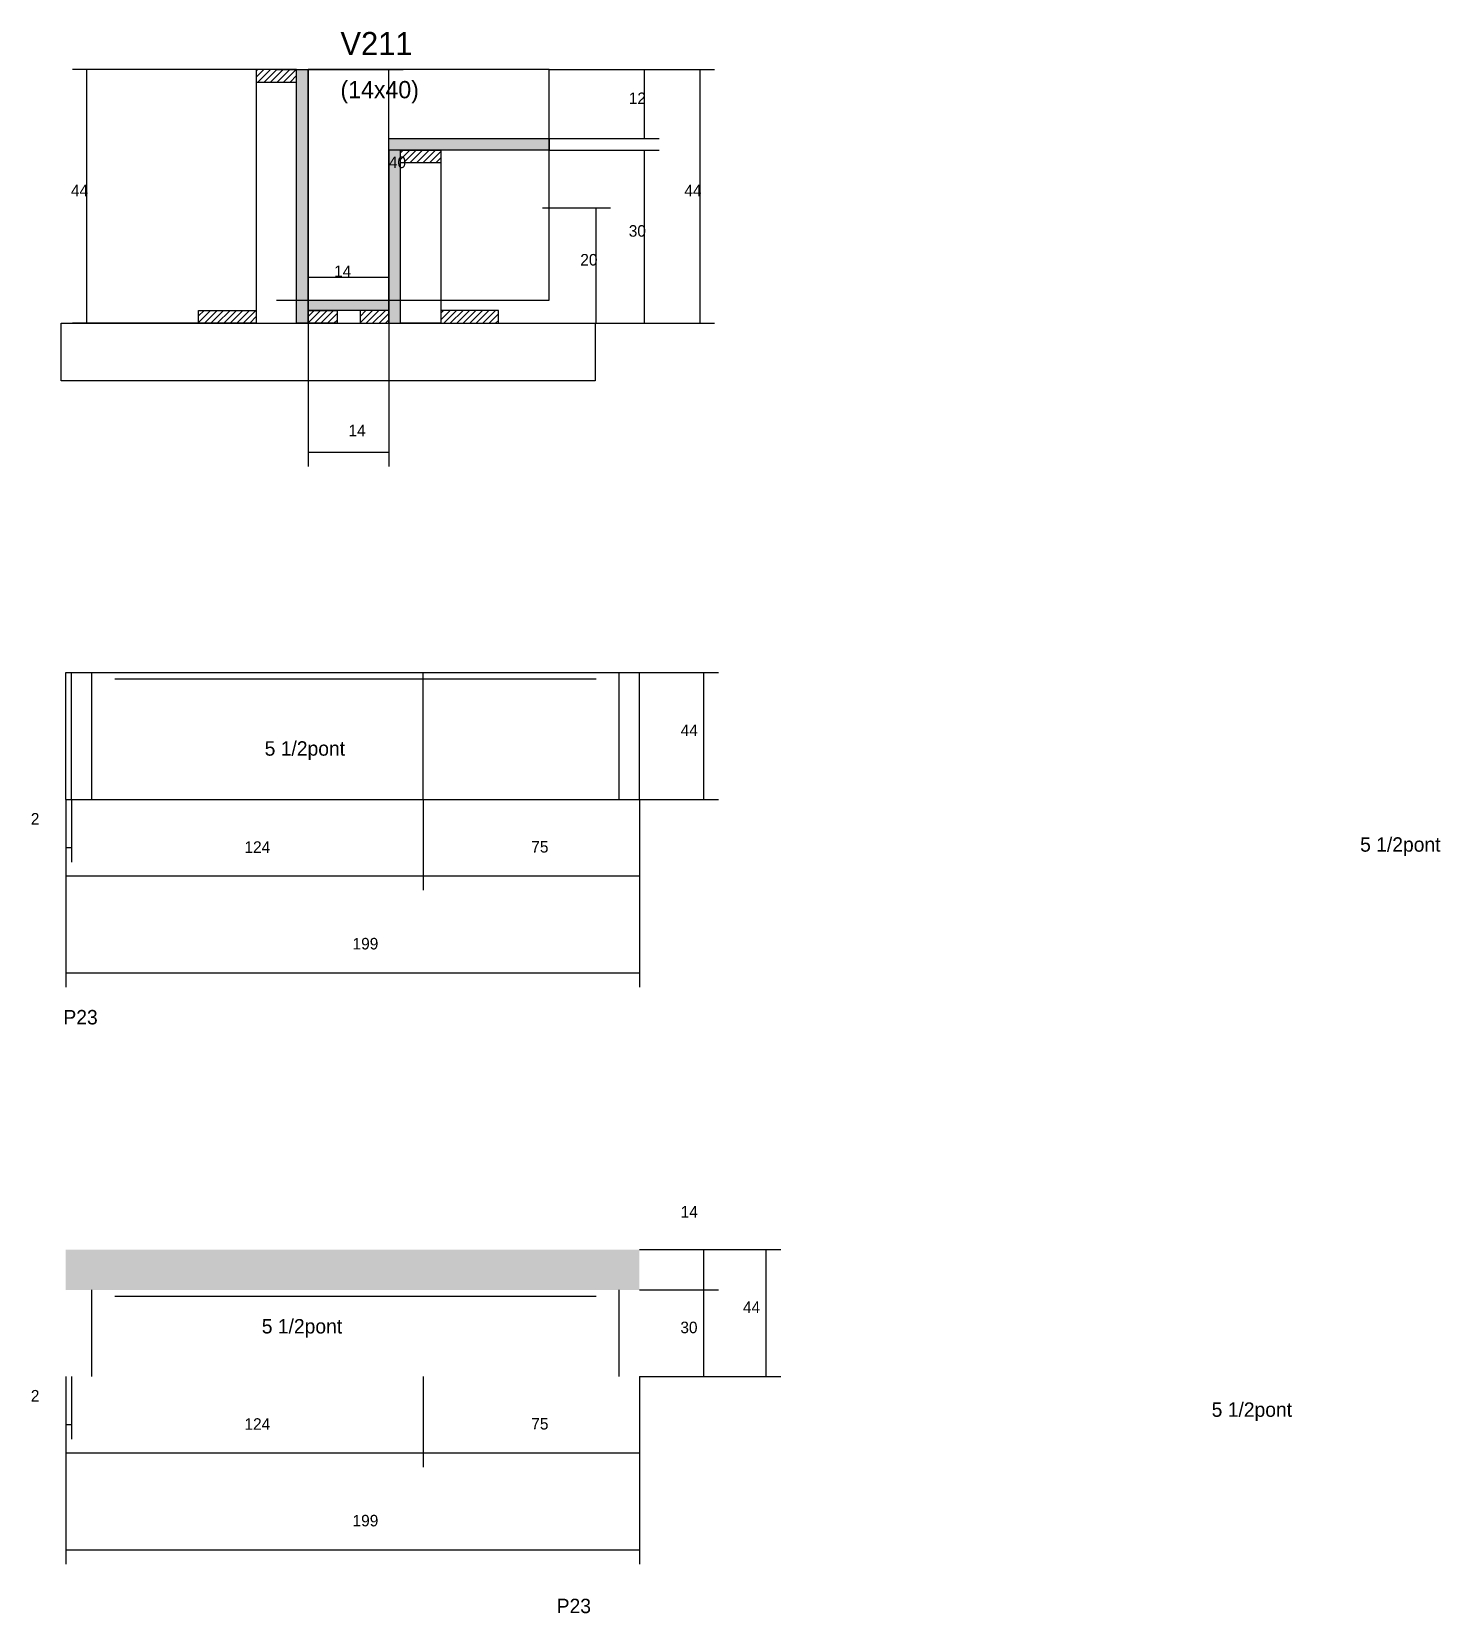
# Model space of a CAD drawing. Header units: metres. Extents: x 2873 to 3362, y 7463 to 8012.
import ezdxf

# ---------------------------------------------------------------- set-up
doc = ezdxf.new("R2010")
doc.units = ezdxf.units.M
for name, color, linetype in [('CONCRETO', 251, 'Continuous'), ('COTA', 4, 'Continuous'), ('Cota Seção (2x)', 4, 'Continuous'), ('Hachura', 253, 'Continuous'), ('Madeira', 126, 'Continuous'), ('NOMENCLATURA', 7, 'Continuous'), ('Painéis', 200, 'Continuous'), ('SARR_2.2x7', 40, 'Continuous'), ('Texto Seção', 7, 'Continuous')]:
    doc.layers.add(name, color=color, linetype=linetype)

msp = doc.modelspace()

# ---------------------------------------------------------------- hatches: boundary and pattern name
at = {"layer": 'COTA'}
h = msp.add_hatch(dxfattribs=at)
h.set_pattern_fill('AR-CONC', scale=0.03)
h.paths.add_polyline_path([(3084.2, 7575.3), (3084.2, 7589.3), (3084.2, 7589.3), (2885.2, 7589.3), (2885.2, 7589.3), (2885.2, 7575.3), (2885.2, 7575.3), (3084.2, 7575.3)])
at = {"layer": 'Hachura'}
h = msp.add_hatch(dxfattribs=at)
h.set_pattern_fill('ANSI31', scale=0.5)
h.paths.add_polyline_path([(2965.3, 7994.2), (2965.3, 7998.6), (2965.3, 7998.6), (2951.3, 7998.6), (2951.3, 7998.6), (2951.3, 7994.2), (2951.3, 7994.2), (2965.3, 7994.2)])
h = msp.add_hatch(color=8, dxfattribs=at)
h.dxf.hatch_style = 1
h.paths.add_polyline_path([(2965.3, 7998.6), (2969.3, 7998.6), (2969.3, 7998.6), (2969.3, 7910.6), (2969.3, 7910.6), (2965.3, 7910.6), (2965.3, 7910.6), (2965.3, 7998.6)])
h = msp.add_hatch(color=8, dxfattribs=at)
h.dxf.hatch_style = 1
h.paths.add_polyline_path([(3001.3, 7974.6), (2997.3, 7974.6), (2997.3, 7974.6), (2997.3, 7910.6), (2997.3, 7910.6), (3001.3, 7910.6), (3001.3, 7910.6), (3001.3, 7974.6)])
h = msp.add_hatch(color=8, dxfattribs=at)
h.dxf.hatch_style = 1
h.paths.add_polyline_path([(2997.3, 7970.6), (2997.3, 7974.6), (2997.3, 7974.6), (3052.9, 7974.6), (3052.9, 7974.6), (3052.9, 7970.6), (3052.9, 7970.6), (2997.3, 7970.6)])
h = msp.add_hatch(dxfattribs=at)
h.set_pattern_fill('ANSI31', scale=0.5)
h.paths.add_polyline_path([(3001.3, 7966.2), (3001.3, 7970.6), (3001.3, 7970.6), (3015.3, 7970.6), (3015.3, 7970.6), (3015.3, 7966.2), (3015.3, 7966.2), (3001.3, 7966.2)])
h = msp.add_hatch(color=8, dxfattribs=at)
h.dxf.hatch_style = 1
h.paths.add_polyline_path([(2969.3, 7915), (2969.3, 7918.6), (2969.3, 7918.6), (2997.3, 7918.6), (2997.3, 7918.6), (2997.3, 7915), (2997.3, 7915), (2969.3, 7915)])
h = msp.add_hatch(dxfattribs=at)
h.set_pattern_fill('ANSI31', scale=0.5)
h.paths.add_polyline_path([(2931.3, 7910.6), (2931.3, 7915), (2931.3, 7915), (2951.3, 7915), (2951.3, 7915), (2951.3, 7910.6), (2951.3, 7910.6), (2931.3, 7910.6)])
h = msp.add_hatch(dxfattribs=at)
h.set_pattern_fill('ANSI31', scale=0.5)
h.paths.add_polyline_path([(2969.3, 7910.6), (2969.3, 7915), (2969.3, 7915), (2979.3, 7915), (2979.3, 7915), (2979.3, 7910.6), (2979.3, 7910.6), (2969.3, 7910.6)])
h = msp.add_hatch(dxfattribs=at)
h.set_pattern_fill('ANSI31', scale=0.5)
h.paths.add_polyline_path([(2997.3, 7910.6), (2997.3, 7915), (2997.3, 7915), (2987.3, 7915), (2987.3, 7915), (2987.3, 7910.6), (2987.3, 7910.6), (2997.3, 7910.6)])
h = msp.add_hatch(dxfattribs=at)
h.set_pattern_fill('ANSI31', scale=0.5)
h.paths.add_polyline_path([(3035.3, 7910.6), (3035.3, 7915), (3035.3, 7915), (3015.3, 7915), (3015.3, 7915), (3015.3, 7910.6), (3015.3, 7910.6), (3035.3, 7910.6)])

# ---------------------------------------------------------------- linework, layer by layer
at = {"layer": 'CONCRETO'}
for points in [[(3052.9, 7974.6), (3052.9, 7998.6), (2969.3, 7998.6), (2969.3, 7970.6), (2969.3, 7970.6), (2969.3, 7918.6), (2997.3, 7918.6), (2997.3, 7974.6)], [(2969.3, 7918.6), (3052.9, 7918.6), (3052.9, 7998.6), (2969.3, 7998.6)]]:
    msp.add_lwpolyline(points, close=True, dxfattribs=at)
at = {"layer": 'COTA'}
for p, q in [((2951.3, 7998.6), (2887.5, 7998.6)), ((2892.5, 7910.6), (2892.5, 7998.6)), ((3052.9, 7998.6), (3110.3, 7998.6)), ((3052.9, 7998.6), (3091, 7998.6)), ((3086, 7974.6), (3086, 7998.6)), ((3105.3, 7910.6), (3105.3, 7998.6)), ((3052.9, 7974.6), (3091, 7974.6)), ((3052.9, 7970.6), (3091, 7970.6)), ((3086, 7910.6), (3086, 7970.6)), ((3050.6, 7950.6), (3074.2, 7950.6)), ((3069.2, 7910.6), (3069.2, 7950.6)), ((2935.7, 7910.6), (2887.5, 7910.6)), ((2969.3, 7910.6), (2969.3, 7860.9)), ((2997.3, 7910.6), (2997.3, 7860.9)), ((3030.9, 7910.6), (3110.3, 7910.6)), ((3030.9, 7910.6), (3091, 7910.6)), ((3050.6, 7910.6), (3074.2, 7910.6)), ((2969.3, 7865.9), (2997.3, 7865.9)), ((3084.2, 7789.4), (3111.6, 7789.4)), ((3106.6, 7745.4), (3106.6, 7789.4)), ((2885.2, 7745.4), (2885.2, 7713.9)), ((2885.2, 7745.4), (2885.2, 7680.3)), ((2885.2, 7745.4), (2885.2, 7723.7)), ((2887.2, 7745.4), (2887.2, 7723.7)), ((3009.2, 7745.4), (3009.2, 7713.9)), ((3009.2, 7745.4), (3009.2, 7713.9)), ((3084.2, 7745.4), (3084.2, 7713.9)), ((3084.2, 7745.4), (3084.2, 7680.3)), ((3084.2, 7745.4), (3111.6, 7745.4)), ((2885.2, 7728.7), (2887.2, 7728.7)), ((2885.2, 7718.9), (3009.2, 7718.9)), ((3009.2, 7718.9), (3084.2, 7718.9)), ((2885.2, 7685.3), (3084.2, 7685.3)), ((3084.2, 7589.3), (3111.6, 7589.3)), ((3084.2, 7589.3), (3133.2, 7589.3)), ((3106.6, 7575.3), (3106.6, 7589.3)), ((3128.2, 7545.3), (3128.2, 7589.3)), ((3084.2, 7575.3), (3111.6, 7575.3)), ((3084.2, 7575.3), (3111.6, 7575.3)), ((3106.6, 7545.3), (3106.6, 7575.3)), ((2885.2, 7545.3), (2885.2, 7513.8)), ((2885.2, 7545.3), (2885.2, 7480.2)), ((2885.2, 7545.3), (2885.2, 7523.6)), ((2887.2, 7545.3), (2887.2, 7523.6)), ((3009.2, 7545.3), (3009.2, 7513.8)), ((3009.2, 7545.3), (3009.2, 7513.8)), ((3084.2, 7545.3), (3084.2, 7513.8)), ((3084.2, 7545.3), (3084.2, 7480.2)), ((3084.2, 7545.3), (3111.6, 7545.3)), ((3084.2, 7545.3), (3133.2, 7545.3)), ((2885.2, 7528.6), (2887.2, 7528.6)), ((2885.2, 7518.8), (3009.2, 7518.8)), ((3009.2, 7518.8), (3084.2, 7518.8)), ((2885.2, 7485.2), (3084.2, 7485.2))]:
    msp.add_line(p, q, dxfattribs=at)
at = {"layer": 'Cota Seção (2x)'}
for p, q in [((2958.3, 7998.6), (3002.3, 7998.6)), ((2997.3, 7918.6), (2997.3, 7998.6)), ((2969.3, 7910.6), (2969.3, 7931.6)), ((2997.3, 7910.6), (2997.3, 7931.6)), ((2969.3, 7926.6), (2997.3, 7926.6)), ((2958.3, 7918.6), (3002.3, 7918.6))]:
    msp.add_line(p, q, dxfattribs=at)
at = {"layer": 'Madeira'}
for points in [[(2965.3, 7994.2), (2965.3, 7998.6), (2951.3, 7998.6), (2951.3, 7994.2)], [(2965.3, 7998.6), (2951.3, 7998.6), (2951.3, 7910.6), (2965.3, 7910.6)], [(3001.3, 7966.2), (3001.3, 7970.6), (3015.3, 7970.6), (3015.3, 7966.2)], [(3001.3, 7970.6), (3015.3, 7970.6), (3015.3, 7910.6), (3001.3, 7910.6)], [(2931.3, 7910.6), (2931.3, 7915), (2951.3, 7915), (2951.3, 7910.6)], [(2969.3, 7910.6), (2969.3, 7915), (2979.3, 7915), (2979.3, 7910.6)], [(2997.3, 7910.6), (2997.3, 7915), (2987.3, 7915), (2987.3, 7910.6)], [(3035.3, 7910.6), (3035.3, 7915), (3015.3, 7915), (3015.3, 7910.6)], [(3068.8, 7890.6), (2883.6, 7890.6), (2883.6, 7910.6), (3068.8, 7910.6)]]:
    msp.add_lwpolyline(points, close=True, dxfattribs=at)
at = {"layer": 'Painéis'}
for p, q in [((2969.3, 7910.6), (2969.3, 7998.6)), ((2997.3, 7974.6), (3052.9, 7974.6)), ((2997.3, 7970.6), (2997.3, 7974.6)), ((3052.9, 7970.6), (3052.9, 7974.6)), ((2997.3, 7910.6), (2997.3, 7970.6)), ((2969.3, 7918.6), (2997.3, 7918.6)), ((2969.3, 7915), (2969.3, 7918.6)), ((2997.3, 7915), (2997.3, 7918.6)), ((2885.2, 7789.4), (3084.2, 7789.4)), ((2885.2, 7745.4), (2885.2, 7789.4)), ((2887.2, 7745.4), (2887.2, 7789.4)), ((3009.2, 7745.4), (3009.2, 7789.4)), ((3084.2, 7745.4), (3084.2, 7789.4)), ((2885.2, 7745.4), (3084.2, 7745.4))]:
    msp.add_line(p, q, dxfattribs=at)
for points in [[(2965.3, 7998.6), (2969.3, 7998.6), (2969.3, 7910.6), (2965.3, 7910.6)], [(2997.3, 7970.6), (2997.3, 7974.6), (3052.9, 7974.6), (3052.9, 7970.6)], [(3001.3, 7970.6), (2997.3, 7970.6), (2997.3, 7910.6), (3001.3, 7910.6)], [(2969.3, 7915), (2969.3, 7918.6), (2997.3, 7918.6), (2997.3, 7915)]]:
    msp.add_lwpolyline(points, close=True, dxfattribs=at)
at = {"layer": 'SARR_2.2x7'}
for p, q in [((2894.2, 7745.4), (2894.2, 7789.4)), ((2902.2, 7787.2), (3009.2, 7787.2)), ((3009.2, 7787.2), (3069.2, 7787.2)), ((3077.2, 7745.4), (3077.2, 7789.4)), ((2894.2, 7545.3), (2894.2, 7575.3)), ((2902.2, 7573.1), (3009.2, 7573.1)), ((3009.2, 7573.1), (3069.2, 7573.1)), ((3077.2, 7545.3), (3077.2, 7575.3))]:
    msp.add_line(p, q, dxfattribs=at)

# ---------------------------------------------------------------- texts
at = {"layer": 'COTA'}
for s, p in [('12', (3080.5, 7986.6)), ('44', (2887, 7954.6)), ('44', (3099.8, 7954.6)), ('30', (3080.5, 7940.6)), ('20', (3063.7, 7930.6)), ('14', (2983.3, 7871.4)), ('44', (3098.5, 7767.4)), ('2', (2873.1, 7736.7)), ('124', (2947.2, 7726.9)), ('75', (3046.7, 7727)), ('199', (2984.7, 7693.4)), ('14', (3098.5, 7600.4)), ('44', (3120.1, 7567.3)), ('30', (3098.4, 7560.3)), ('2', (2873.1, 7536.6)), ('124', (2947.2, 7526.8)), ('75', (3046.7, 7526.9)), ('199', (2984.7, 7493.3))]:
    msp.add_text(s, height=4, dxfattribs=at).set_placement(p)
at = {"layer": 'Cota Seção (2x)'}
for s, p in [('40', (2997.3, 7964.4)), ('14', (2978.3, 7926.6))]:
    msp.add_text(s, height=4, dxfattribs=at).set_placement(p)
at = {"layer": 'NOMENCLATURA'}
for s, p in [('5 1/2pont', (2954.2, 7760.6)), ('5 1/2pont', (3334.2, 7727.3)), ('P23', (2884.4, 7667.4)), ('5 1/2pont', (2953.2, 7560.2)), ('5 1/2pont', (3282.7, 7531.3)), ('P23', (3055.5, 7463.2))]:
    msp.add_text(s, height=5, dxfattribs=at).set_placement(p)
at = {"layer": 'Texto Seção'}
for s, height, p in [('V211', 8, (2980.5, 8003.6)), ('(14x40)', 6, (2980.5, 7988.6))]:
    msp.add_text(s, height=height, dxfattribs=at).set_placement(p)

doc.saveas('drawing.dxf')
